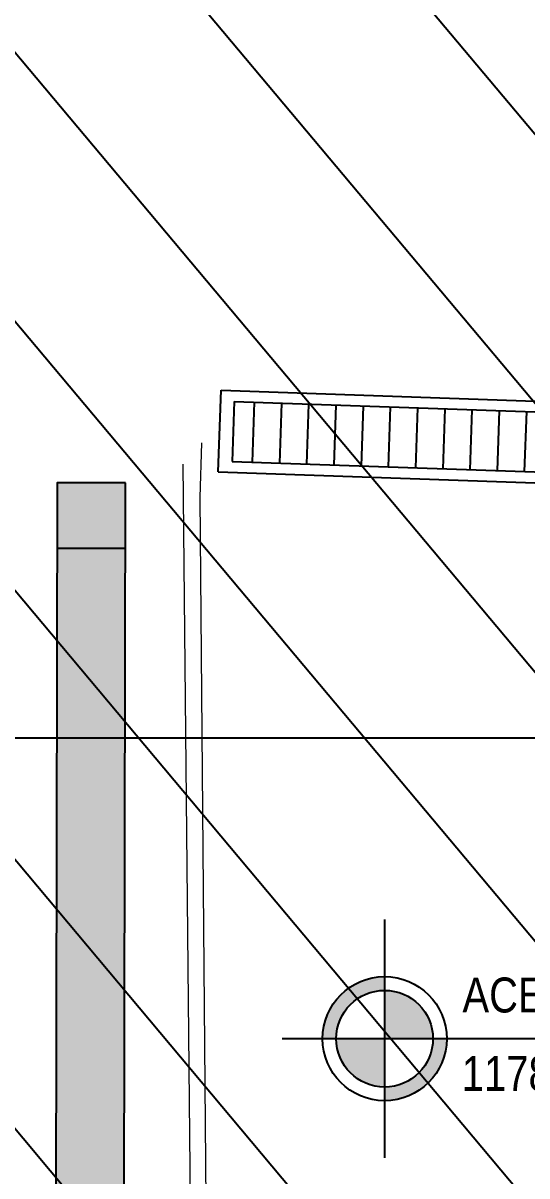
# Model space of a CAD drawing. Extents: x -28 to 131, y -33 to 63.
# Drawn here: x 56.496 to 58.346, y 15.517 to 19.75 of the extents above; entities that cross this region are included whole.
import ezdxf

# ---------------------------------------------------------------- set-up
doc = ezdxf.new("R2010")
doc.units = 0
doc.header["$LTSCALE"] = 10
doc.linetypes.add('DASHDOT', pattern=[1, 0.5, -0.25, 0, -0.25])
for name, color, linetype in [('arq-ejes-principales', 1, 'DASHDOT'), ('arq-hatch existente', 1, 'Continuous'), ('arq-niveles', 1, 'Continuous'), ('arq-proyeccion edificios anexos', 8, 'Continuous')]:
    doc.layers.add(name, color=color, linetype=linetype)
doc.styles.add('dape 2', font='ARIALN.TTF')

# ---------------------------------------------------------------- blocks, each defined once
blk = doc.blocks.new('Torre Sur Sótano')
h = blk.add_hatch(color=256)
h.paths.add_polyline_path([(-13.6696, -27.8974), (-13.4196, -27.8979), (-13.4089, -22.4948), (-13.6589, -22.4943)])
h.paths.add_polyline_path([(-13.4208, -28.4979), (-13.6708, -28.4974), (-13.6736, -29.9362), (-13.4234, -29.833)])
h.paths.add_polyline_path([(-13.6815, -33.9005), (-13.4315, -33.901), (-13.4236, -29.9293), (-13.6738, -30.0325)])
for p, q in [((-13.0681, -22.2145), (-13.0578, -21.9147)), ((-13.0578, -21.9147), (-11.6119, -21.9644)), ((-13.0092, -21.9564), (-13.0168, -22.1763)), ((-13.0092, -21.9564), (-11.6632, -22.0026)), ((-12.9359, -21.9589), (-12.9434, -22.1788)), ((-12.8359, -21.9624), (-12.8435, -22.1822)), ((-12.736, -21.9658), (-12.7435, -22.1857)), ((-12.636, -21.9692), (-12.6436, -22.1891)), ((-12.5361, -21.9727), (-12.5436, -22.1925)), ((-12.4362, -21.9761), (-12.4437, -22.196)), ((-12.3362, -21.9795), (-12.3438, -22.1994)), ((-12.2363, -21.983), (-12.2438, -22.2028)), ((-12.1363, -21.9864), (-12.1439, -22.2063)), ((-12.0364, -21.9898), (-12.0439, -22.2097)), ((-11.9364, -21.9933), (-11.944, -22.2131)), ((-13.0168, -22.1763), (-11.6708, -22.2225)), ((-13.0681, -22.2145), (-11.6222, -22.2642)), ((-13.6696, -27.8974), (-13.6585, -22.2543)), ((-13.4196, -27.8979), (-13.4085, -22.2548))]:
    blk.add_line(p, q)
at = {"lineweight": 0}
for p, q in [((-13.1345, -22.3079), (-13.1283, -22.108)), ((-13.1984, -22.1855), (-13.0735, -34.595)), ((-13.0289, -34.6426), (-13.1345, -22.3079))]:
    blk.add_line(p, q, dxfattribs=at)
blk.add_lwpolyline([(-13.4085, -22.2543), (-13.6589, -22.2543), (-13.6589, -22.4943), (-13.4089, -22.4943)], close=True)
blk.add_solid([(-13.6585, -22.2543), (-13.4085, -22.2548), (-13.6589, -22.4943), (-13.4089, -22.4948)])

msp = doc.modelspace()

# ---------------------------------------------------------------- hatches: boundary and pattern name
at = {"layer": 'arq-hatch existente'}
h = msp.add_hatch(dxfattribs=at)
h.set_pattern_fill('LINE', color=1, scale=0.2, angle=130, style=0)
edge = h.paths.add_edge_path()
edge.add_arc((70.2908, 40.6163), 1.35, 358.033, 538.033)
edge.add_line((68.9416, 40.6626), (68.7889, 36.2169))
edge.add_line((68.7889, 36.2169), (71.4874, 36.126))
edge.add_line((71.4874, 36.126), (71.64, 40.5699))
h.paths.add_polyline_path([(70.4304, 40.3113), (70.1306, 40.3216), (70.1409, 40.6214), (70.4407, 40.6111)], flags=16)
h.paths.add_polyline_path([(56.635, 36.4267), (56.6349, 25.8398), (58.195, 25.8398), (58.195, 20.0498), (56.08, 20.055), (56.075, 18.23), (56.075, 17.4), (56.275, 17.4), (56.275, 16.85), (56.085, 16.85), (56.085, 9.4), (56.275, 9.4), (56.275, 8.85), (56.085, 8.85), (56.085, 1.25), (56.0857, 1.25), (56.085, 5.6721), (80.6855, 4.9885), (80.4984, 35.6218), (79.0759, 35.6618), (77.0499, 35.6689), (77.0432, 35.4759), (70.5721, 35.6981), (70.5809, 35.9536)])
at = {"layer": 'arq-niveles'}
h = msp.add_hatch(color=8, dxfattribs=at)
h.paths.add_polyline_path([(57.646, 16.0207, 0.414214), (57.8235, 15.8432), (57.8235, 16.0207)])
h.paths.add_polyline_path([(57.8235, 16.1981), (57.8235, 16.0207), (58.0009, 16.0207, 0.414214)])
h.paths.add_polyline_path([(57.5955, 16.0207), (57.646, 16.0207, -0.414214), (57.8235, 16.1981), (57.8235, 16.2486, 0.414214)])
h.paths.add_polyline_path([(57.8235, 15.8432), (57.8235, 15.7927, 0.414214), (58.0514, 16.0207), (58.0009, 16.0207, -0.414214)])

# ---------------------------------------------------------------- linework, layer by layer
at = {"layer": 'arq-ejes-principales'}
msp.add_line((-5.3809, 17.125), (59.9297, 17.125), dxfattribs=at)
at = {"layer": 'arq-niveles'}
for p, q in [((57.8235, 16.4579), (57.8235, 15.5835)), ((59.3172, 16.0207), (57.447, 16.0207))]:
    msp.add_line(p, q, dxfattribs=at)
for radius in [0.2279, 0.1775]:
    msp.add_circle((57.8235, 16.0207), radius, dxfattribs=at)

# ---------------------------------------------------------------- block references
at = {"layer": 'arq-proyeccion edificios anexos'}
msp.add_blockref('Torre Sur Sótano', (70.2805, 40.3164), dxfattribs=at)

# ---------------------------------------------------------------- texts
at = {"layer": 'arq-niveles', "color": 2, "style": 'dape 2'}
msp.add_text('1178.09', height=0.12821, dxfattribs=at).set_placement((58.1068, 15.8291))
at = {"layer": 'arq-niveles', "color": 2, "insert": (58.1093, 16.2453), "char_height": 0.128214, "width": 1.711504, "attachment_point": 1, "style": 'dape 2'}
msp.add_mtext('ACERA EXTERIOR', dxfattribs=at)

doc.saveas('drawing.dxf')
